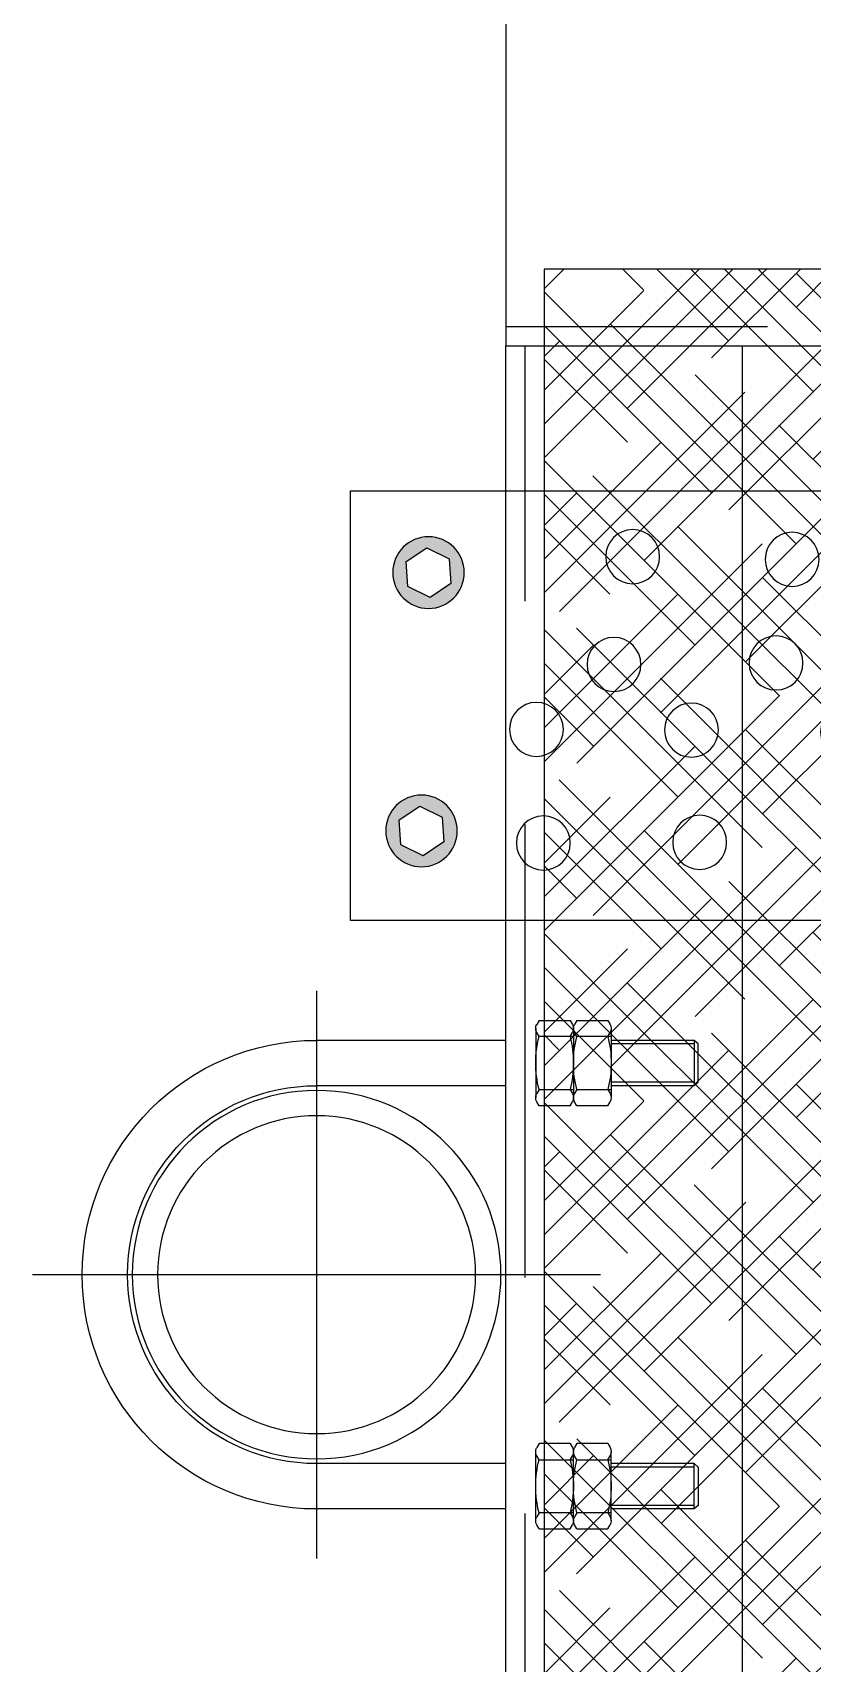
# Model space of a CAD drawing. Header units: inches. Extents: x -7660 to 802, y -193 to 3.
# Drawn here: x 313.302 to 313.572, y -156.532 to -155.968 of the extents above; entities that cross this region are included whole.
import ezdxf

# ---------------------------------------------------------------- set-up
doc = ezdxf.new("R2010")
doc.units = ezdxf.units.IN
doc.header["$MEASUREMENT"] = 0
for name, color, linetype in [('0-A INSTALAR', 10, 'Continuous'), ('AT', 80, 'Continuous'), ('lay_exist', 9, 'Continuous'), ('LINHA FINA', 9, 'Continuous')]:
    doc.layers.add(name, color=color, linetype=linetype)

# ---------------------------------------------------------------- blocks, each defined once
blk = doc.blocks.new('FCI 2')
at = {"layer": 'AT'}
h = blk.add_hatch(color=256, dxfattribs=at)
h.paths.add_polyline_path([(1010713.667785916, 151166.1962165064, 1), (1010726.367785916, 151166.1962165064, 1)])
h.paths.add_polyline_path([(1010723.97610635, 151168.1452679973), (1010723.684874237, 151163.7427361995), (1010719.726553803, 151161.7936847085), (1010716.059465481, 151164.2471650155), (1010716.350697594, 151168.6496968134), (1010720.309018028, 151170.5987483043)], flags=16)
h = blk.add_hatch(color=256, dxfattribs=at)
h.paths.add_polyline_path([(1010714.917785916, 151120.4162165064, 1), (1010727.617785916, 151120.4162165064, 1)])
h.paths.add_polyline_path([(1010725.22610635, 151122.3652679974), (1010724.934874238, 151117.9627361995), (1010720.976553803, 151116.0136847086), (1010717.309465482, 151118.4671650156), (1010717.600697594, 151122.8696968133), (1010721.559018028, 151124.8187483043)], flags=16)
for points in [[(1010707.387785916, 151105.9062165064), (1010827.307785916, 151105.9062165064), (1010827.307785916, 151182.0662165064), (1010707.387785916, 151182.0662165064)], [(1010719.726553803, 151161.7936847085), (1010723.684874237, 151163.7427361994), (1010723.97610635, 151168.1452679973), (1010720.309018028, 151170.5987483043), (1010716.350697594, 151168.6496968134), (1010716.059465481, 151164.2471650155)], [(1010720.976553803, 151116.0136847085), (1010724.934874237, 151117.9627361994), (1010725.22610635, 151122.3652679973), (1010721.559018028, 151124.8187483043), (1010717.600697594, 151122.8696968134), (1010717.309465481, 151118.4671650155)]]:
    blk.add_lwpolyline(points, close=True, dxfattribs=at)
for centre, radius in [((1010720.017785916, 151166.1962165064), 6.35), ((1010720.017785916, 151166.1962165064), 6.35), ((1010741.677785916, 151168.3362165064), 4.79), ((1010769.457785916, 151168.2162165064), 4.79), ((1010796.947785916, 151167.8462165064), 4.79), ((1010740.447785916, 151148.2062165064), 4.79), ((1010767.997785916, 151148.3262165064), 4.79), ((1010795.727785916, 151148.6462165064), 4.79), ((1010754.227785916, 151136.6962165064), 4.79), ((1010783.027785916, 151136.4262165064), 4.79), ((1010810.547785916, 151136.3362165064), 4.79), ((1010721.267785916, 151120.4162165064), 6.35), ((1010721.267785916, 151120.4162165064), 6.35), ((1010757.557785916, 151117.5962165064), 4.79), ((1010785.887785916, 151118.0662165064), 4.79), ((1010813.617785916, 151116.9962165064), 4.79)]:
    blk.add_circle(centre, radius, dxfattribs=at)
blk = doc.blocks.new('*U332')
at = {"linetype": 'Continuous', "true_color": 0x939598}
h = blk.add_hatch(dxfattribs=at)
h.set_pattern_fill('HOUND', color=252, scale=0.07781485166917816, angle=135)
h.set_pattern_definition([(135, (23189.27117142202, 4963.724262901185), (-0.01719481540384413, 0.01031688924230648), [0.07781485166917816, -0.03890742583458908]), (225, (23189.27117142202, 4963.724262901185), (0.01719481540384413, 0.01031688924230648), [0.07781485166917818, -0.03890742583458909])])
h.paths.add_polyline_path([(40711.81952578435, 20616.68770633436), (40711.81952578438, 20617.1001580138), (40712.09368640527, 20617.1001580138), (40712.09368640525, 20616.68770633436)])
at = {"linetype": 'ByBlock', "lineweight": -3, "elevation": -4.579386081537542e-06}
for points in [[(40711.81172974774, 20616.70329840759), (40711.85980530685, 20616.70329840759), (40711.85980530687, 20617.06247717018), (40711.81172974776, 20617.10795405042), (40711.81172974774, 20616.70329840759), (40712.1027817813, 20616.70329840759), (40712.1027817813, 20616.6305353992), (40711.81172974774, 20616.6305353992)], [(40711.81952578435, 20616.68770633436), (40711.81952578438, 20617.1001580138), (40712.09368640527, 20617.1001580138), (40712.09368640525, 20616.68770633436)]]:
    blk.add_lwpolyline(points, close=True, dxfattribs=at)
at = {"elevation": -4.579386081537542e-06}
for points in [[(40711.81562776605, 20616.94107752429), (40711.81562776605, 20617.03203128478)], [(40711.81562776605, 20616.80074886525), (40711.81562776605, 20616.89300196517)], [(40711.81562776605, 20616.70329840759), (40711.81562776605, 20616.75527198501)], [(40711.81172974774, 20616.69940038928), (40711.86500266459, 20616.69940038928)]]:
    blk.add_lwpolyline(points, dxfattribs=at)
blk = doc.blocks.new('Pipe Aux RRU Suporte')
for p, q in [((40710.58152763164, 20616.94014708022, -4.579386081536062e-06), (40710.54302943825, 20616.94014707985, -4.579386081536062e-06)), ((40710.58152763164, 20616.9309116346, -4.579386081536062e-06), (40710.54302943825, 20616.93091163422, -4.579386081536062e-06)), ((40710.58152763164, 20616.85395755422, -4.579386081536062e-06), (40710.54302943826, 20616.85395755458, -4.579386081536062e-06)), ((40710.58152763164, 20616.84472210861, -4.579386081536062e-06), (40710.54302943826, 20616.84472210897, -4.579386081536062e-06))]:
    blk.add_line(p, q)
at = {"linetype": 'ByBlock', "lineweight": -3}
blk.add_circle((40710.54302943825, 20616.89243459441, -4.579386081536062e-06), 0.03750859076539309, dxfattribs=at)
blk.add_circle((40710.54302943825, 20616.89243459441, -4.579386081536062e-06), 0.0323574432272988)
for radius in [0.04771248543888035, 0.03847703982221023]:
    blk.add_arc((40710.54302943825, 20616.89243459441, -4.579386081536062e-06), radius, 90.0000000066701, 270.0000000066701)
at = {"layer": 'LINHA FINA', "color": 8}
for p, q in [((40710.54302943826, 20616.83464258666, -4.579386081536062e-06), (40710.54302943825, 20616.95022660215, -4.579386081536062e-06)), ((40710.58830316805, 20616.94421859766, -4.579386081536062e-06), (40710.5878299988, 20616.94339904428, -4.579386081536062e-06)), ((40710.59460113406, 20616.94421859856, -4.579386081536062e-06), (40710.59507430348, 20616.94339904528, -4.579386081536062e-06)), ((40710.59598667003, 20616.94421859763, -4.579386081536062e-06), (40710.59551350078, 20616.94339904424, -4.579386081536062e-06)), ((40710.60228463602, 20616.94421859851, -4.579386081536062e-06), (40710.60275780545, 20616.94339904524, -4.579386081536062e-06)), ((40710.58761040023, 20616.94257949093, -4.579386081536062e-06), (40710.58761040169, 20616.92847922399, -4.579386081536062e-06)), ((40710.58830316838, 20616.94094038435, -4.579386081536062e-06), (40710.58782999897, 20616.94175993762, -4.579386081536062e-06)), ((40710.59529390238, 20616.94094038505, -4.579386081536062e-06), (40710.58830316838, 20616.94094038435, -4.579386081536062e-06)), ((40710.59460113439, 20616.94094038523, -4.579386081536062e-06), (40710.59507430364, 20616.94175993861, -4.579386081536062e-06)), ((40710.59529390221, 20616.94257949197, -4.579386081536062e-06), (40710.59529390367, 20616.92847922503, -4.579386081536062e-06)), ((40710.5952939022, 20616.94257949197, -4.579386081536062e-06), (40710.59529390367, 20616.92847922503, -4.579386081536062e-06)), ((40710.59529390221, 20616.94257949088, -4.579386081536062e-06), (40710.59529390367, 20616.92847922393, -4.579386081536062e-06)), ((40710.5952939022, 20616.9425794909, -4.579386081536062e-06), (40710.59529390367, 20616.92847922394, -4.579386081536062e-06)), ((40710.59598667036, 20616.94094038431, -4.579386081536062e-06), (40710.59551350094, 20616.94175993757, -4.579386081536062e-06)), ((40710.60297740436, 20616.94094038501, -4.579386081536062e-06), (40710.59598667036, 20616.94094038431, -4.579386081536062e-06)), ((40710.60228463637, 20616.94094038519, -4.579386081536062e-06), (40710.60275780562, 20616.94175993856, -4.579386081536062e-06)), ((40710.60297740419, 20616.94257949192, -4.579386081536062e-06), (40710.60297740564, 20616.92847922498, -4.579386081536062e-06)), ((40710.60297740419, 20616.94257949192, -4.579386081536062e-06), (40710.60297740564, 20616.92847922498, -4.579386081536062e-06)), ((40710.60297740419, 20616.94257949085, -4.579386081536062e-06), (40710.60297740564, 20616.92847922388, -4.579386081536062e-06)), ((40710.619886147, 20616.94014707515, -4.579386081536062e-06), (40710.60297740444, 20616.94014707515, -4.579386081536062e-06)), ((40710.619886147, 20616.94014707514, -4.579386081536062e-06), (40710.619886147, 20616.93091162857, -4.579386081536062e-06)), ((40710.62069065913, 20616.93940917574, -4.579386081536062e-06), (40710.619886147, 20616.94014707514, -4.579386081536062e-06)), ((40710.619886147, 20616.93940917574, -4.579386081536062e-06), (40710.60297740444, 20616.93940917575, -4.579386081536062e-06)), ((40710.62069065914, 20616.93164952896, -4.579386081536062e-06), (40710.62069065913, 20616.93940917574, -4.579386081536062e-06)), ((40710.5883031695, 20616.93011833072, -4.579386081536062e-06), (40710.58783000025, 20616.92929877734, -4.579386081536062e-06)), ((40710.5883031695, 20616.93011833072, -4.579386081536062e-06), (40710.5952939035, 20616.93011833144, -4.579386081536062e-06)), ((40710.59460113551, 20616.93011833161, -4.579386081536062e-06), (40710.59507430493, 20616.92929877833, -4.579386081536062e-06)), ((40710.59598667148, 20616.93011833067, -4.579386081536062e-06), (40710.59551350225, 20616.9292987773, -4.579386081536062e-06)), ((40710.59598667148, 20616.93011833067, -4.579386081536062e-06), (40710.60297740548, 20616.9301183314, -4.579386081536062e-06)), ((40710.60228463749, 20616.93011833157, -4.579386081536062e-06), (40710.6027578069, 20616.92929877828, -4.579386081536062e-06)), ((40710.619886147, 20616.93164952898, -4.579386081536062e-06), (40710.60297740444, 20616.93164952899, -4.579386081536062e-06)), ((40710.61988614699, 20616.93091162953, -4.579386081536062e-06), (40710.60297740539, 20616.93091162953, -4.579386081536062e-06)), ((40710.62069065913, 20616.93164952897, -4.579386081536062e-06), (40710.619886147, 20616.93091162857, -4.579386081536062e-06)), ((40710.58830316985, 20616.92684011739, -4.579386081536062e-06), (40710.58783000043, 20616.92765967068, -4.579386081536062e-06)), ((40710.59460113585, 20616.92684011829, -4.579386081536062e-06), (40710.5950743051, 20616.92765967167, -4.579386081536062e-06)), ((40710.59598667183, 20616.92684011735, -4.579386081536062e-06), (40710.5955135024, 20616.92765967063, -4.579386081536062e-06)), ((40710.60228463783, 20616.92684011825, -4.579386081536062e-06), (40710.60275780709, 20616.92765967163, -4.579386081536062e-06)), ((40710.4852374305, 20616.8924345944, -4.579386081536062e-06), (40710.600821446, 20616.89243459441, -4.579386081536062e-06)), ((40710.58830316985, 20616.85802907143, -4.579386081536062e-06), (40710.58783000043, 20616.85720951815, -4.579386081536062e-06)), ((40710.59460113586, 20616.85802907053, -4.579386081536062e-06), (40710.59507430511, 20616.85720951715, -4.579386081536062e-06)), ((40710.59598667183, 20616.85802907148, -4.579386081536062e-06), (40710.59551350241, 20616.8572095182, -4.579386081536062e-06)), ((40710.60228463783, 20616.85802907058, -4.579386081536062e-06), (40710.60275780709, 20616.8572095172, -4.579386081536062e-06)), ((40710.58761040025, 20616.84228969789, -4.579386081536062e-06), (40710.58761040171, 20616.85638996485, -4.579386081536062e-06)), ((40710.58830316952, 20616.8547508581, -4.579386081536062e-06), (40710.58783000027, 20616.85557041148, -4.579386081536062e-06)), ((40710.58830316952, 20616.8547508581, -4.579386081536062e-06), (40710.59529390351, 20616.85475085738, -4.579386081536062e-06)), ((40710.59460113553, 20616.85475085721, -4.579386081536062e-06), (40710.59507430495, 20616.85557041049, -4.579386081536062e-06)), ((40710.59529390222, 20616.84228969794, -4.579386081536062e-06), (40710.59529390369, 20616.8563899649, -4.579386081536062e-06)), ((40710.59529390222, 20616.84228969792, -4.579386081536062e-06), (40710.59529390369, 20616.85638996489, -4.579386081536062e-06)), ((40710.59529390222, 20616.84228969685, -4.579386081536062e-06), (40710.59529390369, 20616.85638996381, -4.579386081536062e-06)), ((40710.59529390222, 20616.84228969685, -4.579386081536062e-06), (40710.59529390369, 20616.85638996381, -4.579386081536062e-06)), ((40710.5959866715, 20616.85475085814, -4.579386081536062e-06), (40710.59551350225, 20616.85557041153, -4.579386081536062e-06)), ((40710.5959866715, 20616.85475085814, -4.579386081536062e-06), (40710.60297740548, 20616.85475085743, -4.579386081536062e-06)), ((40710.6022846375, 20616.85475085725, -4.579386081536062e-06), (40710.60275780692, 20616.85557041055, -4.579386081536062e-06)), ((40710.6029774042, 20616.84228969799, -4.579386081536062e-06), (40710.60297740566, 20616.85638996495, -4.579386081536062e-06)), ((40710.6029774042, 20616.8422896969, -4.579386081536062e-06), (40710.60297740566, 20616.85638996384, -4.579386081536062e-06)), ((40710.6029774042, 20616.8422896969, -4.579386081536062e-06), (40710.60297740566, 20616.85638996384, -4.579386081536062e-06)), ((40710.619886147, 20616.8539575593, -4.579386081536062e-06), (40710.6029774054, 20616.85395755929, -4.579386081536062e-06)), ((40710.619886147, 20616.84472211368, -4.579386081536062e-06), (40710.619886147, 20616.85395756025, -4.579386081536062e-06)), ((40710.62069065915, 20616.85321965985, -4.579386081536062e-06), (40710.619886147, 20616.85395756025, -4.579386081536062e-06)), ((40710.619886147, 20616.85321965984, -4.579386081536062e-06), (40710.60297740444, 20616.85321965984, -4.579386081536062e-06)), ((40710.62069065915, 20616.85321965986, -4.579386081536062e-06), (40710.62069065915, 20616.84546001308, -4.579386081536062e-06)), ((40710.5883031684, 20616.84392880448, -4.579386081536062e-06), (40710.58782999898, 20616.84310925121, -4.579386081536062e-06)), ((40710.59529390239, 20616.84392880377, -4.579386081536062e-06), (40710.5883031684, 20616.84392880448, -4.579386081536062e-06)), ((40710.59460113441, 20616.8439288036, -4.579386081536062e-06), (40710.59507430366, 20616.84310925021, -4.579386081536062e-06)), ((40710.59598667038, 20616.84392880452, -4.579386081536062e-06), (40710.59551350096, 20616.84310925125, -4.579386081536062e-06)), ((40710.60297740437, 20616.84392880381, -4.579386081536062e-06), (40710.59598667038, 20616.84392880452, -4.579386081536062e-06)), ((40710.60228463639, 20616.84392880364, -4.579386081536062e-06), (40710.60275780564, 20616.84310925026, -4.579386081536062e-06)), ((40710.619886147, 20616.84546001308, -4.579386081536062e-06), (40710.60297740444, 20616.84546001308, -4.579386081536062e-06)), ((40710.619886147, 20616.84472211368, -4.579386081536062e-06), (40710.60297740444, 20616.84472211368, -4.579386081536062e-06)), ((40710.62069065915, 20616.84546001308, -4.579386081536062e-06), (40710.619886147, 20616.84472211368, -4.579386081536062e-06)), ((40710.58830316806, 20616.84065059117, -4.579386081536062e-06), (40710.58782999881, 20616.84147014454, -4.579386081536062e-06)), ((40710.59460113406, 20616.84065059027, -4.579386081536062e-06), (40710.59507430349, 20616.84147014354, -4.579386081536062e-06)), ((40710.59598667005, 20616.8406505912, -4.579386081536062e-06), (40710.5955135008, 20616.84147014458, -4.579386081536062e-06)), ((40710.60228463604, 20616.8406505903, -4.579386081536062e-06), (40710.60275780547, 20616.84147014359, -4.579386081536062e-06))]:
    blk.add_line(p, q, dxfattribs=at)
at = {"layer": 'LINHA FINA', "color": 8, "elevation": -4.579386081536062e-06}
for points in [[(40710.58830316805, 20616.94421859766), (40710.59460113419, 20616.94421859832)], [(40710.59598667003, 20616.94421859763), (40710.60228463617, 20616.94421859828)], [(40710.59460113571, 20616.92684011805), (40710.58830316985, 20616.92684011739)], [(40710.60228463769, 20616.92684011801), (40710.59598667183, 20616.92684011735)], [(40710.59460113572, 20616.85802907078), (40710.58830316985, 20616.85802907143)], [(40710.6022846377, 20616.85802907082), (40710.59598667183, 20616.85802907148)], [(40710.58830316806, 20616.84065059117), (40710.5946011342, 20616.84065059051)], [(40710.59598667005, 20616.8406505912), (40710.60228463618, 20616.84065059055)]]:
    blk.add_lwpolyline(points, dxfattribs=at)
at = {"layer": 'LINHA FINA', "color": 8}
for centre, radius, start, end in [((40710.58924950689, 20616.9425794911, -4.579386081536062e-06), 0.001639106662122853, 150.0000058611441, 210.000006017097), ((40710.59365479554, 20616.9425794918, -4.579386081536062e-06), 0.001639106662122853, 330.0000058611441, 30.00000601709706), ((40710.59693300886, 20616.94257949106, -4.579386081536062e-06), 0.001639106662122853, 150.0000058611441, 210.000006017097), ((40710.60133829752, 20616.94257949176, -4.579386081536062e-06), 0.001639106662122853, 330.0000058611441, 30.00000601709706), ((40710.60908883176, 20616.93552935967, -4.579386081536062e-06), 0.02147843080309596, 165.4083515119753, 194.5916604131097), ((40710.57381547214, 20616.93552935628, -4.579386081536062e-06), 0.02147843080309596, 345.4083515119752, 14.59166041310969), ((40710.61677233374, 20616.93552935962, -4.579386081536062e-06), 0.02147843080309596, 165.4083515119753, 194.5916604131097), ((40710.58149897412, 20616.93552935623, -4.579386081536062e-06), 0.02147843080309596, 345.4083515119752, 14.59166041310969), ((40710.58924950835, 20616.92847922415, -4.579386081536062e-06), 0.001639106662122853, 150.0000058611441, 210.000006017097), ((40710.59365479701, 20616.92847922485, -4.579386081536062e-06), 0.001639106662122853, 330.0000058611441, 30.00000601709706), ((40710.59693301033, 20616.92847922411, -4.579386081536062e-06), 0.001639106662122853, 150.0000058611441, 210.000006017097), ((40710.60133829899, 20616.9284792248, -4.579386081536062e-06), 0.001639106662122853, 330.0000058611441, 30.00000601709706), ((40710.58924950836, 20616.85638996468, -4.579386081536062e-06), 0.001639106662122853, 149.9999939971675, 209.9999941522359), ((40710.59365479703, 20616.85638996399, -4.579386081536062e-06), 0.001639106662122853, 329.9999939971675, 29.99999415223601), ((40710.59693301034, 20616.85638996472, -4.579386081536062e-06), 0.001639106662122853, 149.9999939971675, 209.9999941522359), ((40710.601338299, 20616.85638996402, -4.579386081536062e-06), 0.001639106662122853, 329.9999939971675, 29.99999415223601), ((40710.60908883177, 20616.84933982915, -4.579386081536062e-06), 0.02147843080309596, 165.4083396006622, 194.5916485020894), ((40710.57381547215, 20616.84933983255, -4.579386081536062e-06), 0.02147843080309596, 345.4083396006622, 14.5916485020894), ((40710.61677233375, 20616.8493398292, -4.579386081536062e-06), 0.02147843080309596, 165.4083396006622, 194.5916485020894), ((40710.58149897413, 20616.8493398326, -4.579386081536062e-06), 0.02147843080309596, 345.4083396006622, 14.5916485020894), ((40710.58924950691, 20616.84228969772, -4.579386081536062e-06), 0.001639106662122853, 149.9999939971675, 209.9999941522359), ((40710.59365479556, 20616.84228969702, -4.579386081536062e-06), 0.001639106662122853, 329.9999939971675, 29.99999415223601), ((40710.59693300888, 20616.84228969777, -4.579386081536062e-06), 0.001639106662122853, 149.9999939971675, 209.9999941522359), ((40710.60133829754, 20616.84228969707, -4.579386081536062e-06), 0.001639106662122853, 329.9999939971675, 29.99999415223601)]:
    blk.add_arc(centre, radius, start, end, dxfattribs=at)
blk = doc.blocks.new('*U335')
at = {"color": 4, "linetype": 'ByBlock'}
for name, p, rotation in [('*U332', (41831.7612632743, 66237.22616739085), 241.7342386315145), ('Pipe Aux RRU Suporte', (41831.17868622888, 66236.14265396206, -4.579386081537542e-06), 241.7342386316476)]:
    blk.add_blockref(name, p, dxfattribs=dict(at, rotation=rotation))
at = {"layer": 'lay_exist', "extrusion": (0.03883678591121263, 0.07223111028472101, 0.9966315120279527), "xscale": 0.001149007755181295, "yscale": 0.001149007755181295, "zscale": 0.001149007755181295, "rotation": 89.99999999997537}
blk.add_blockref('FCI 2', (-25919.44252035506, -38464.67674116387, 3165.147351854286), dxfattribs=at)

msp = doc.modelspace()

# ---------------------------------------------------------------- block references
at = {"layer": '0-A INSTALAR', "color": 4, "linetype": 'ByBlock', "xscale": -1.700723616376009, "yscale": 1.700723616376009, "zscale": 1.700723616376009, "rotation": 61.73423863159164}
msp.add_blockref('*U335', (63983.88478654638, 44220.96465534215, 3.671573243238655e-05), dxfattribs=at)

doc.saveas('drawing.dxf')
